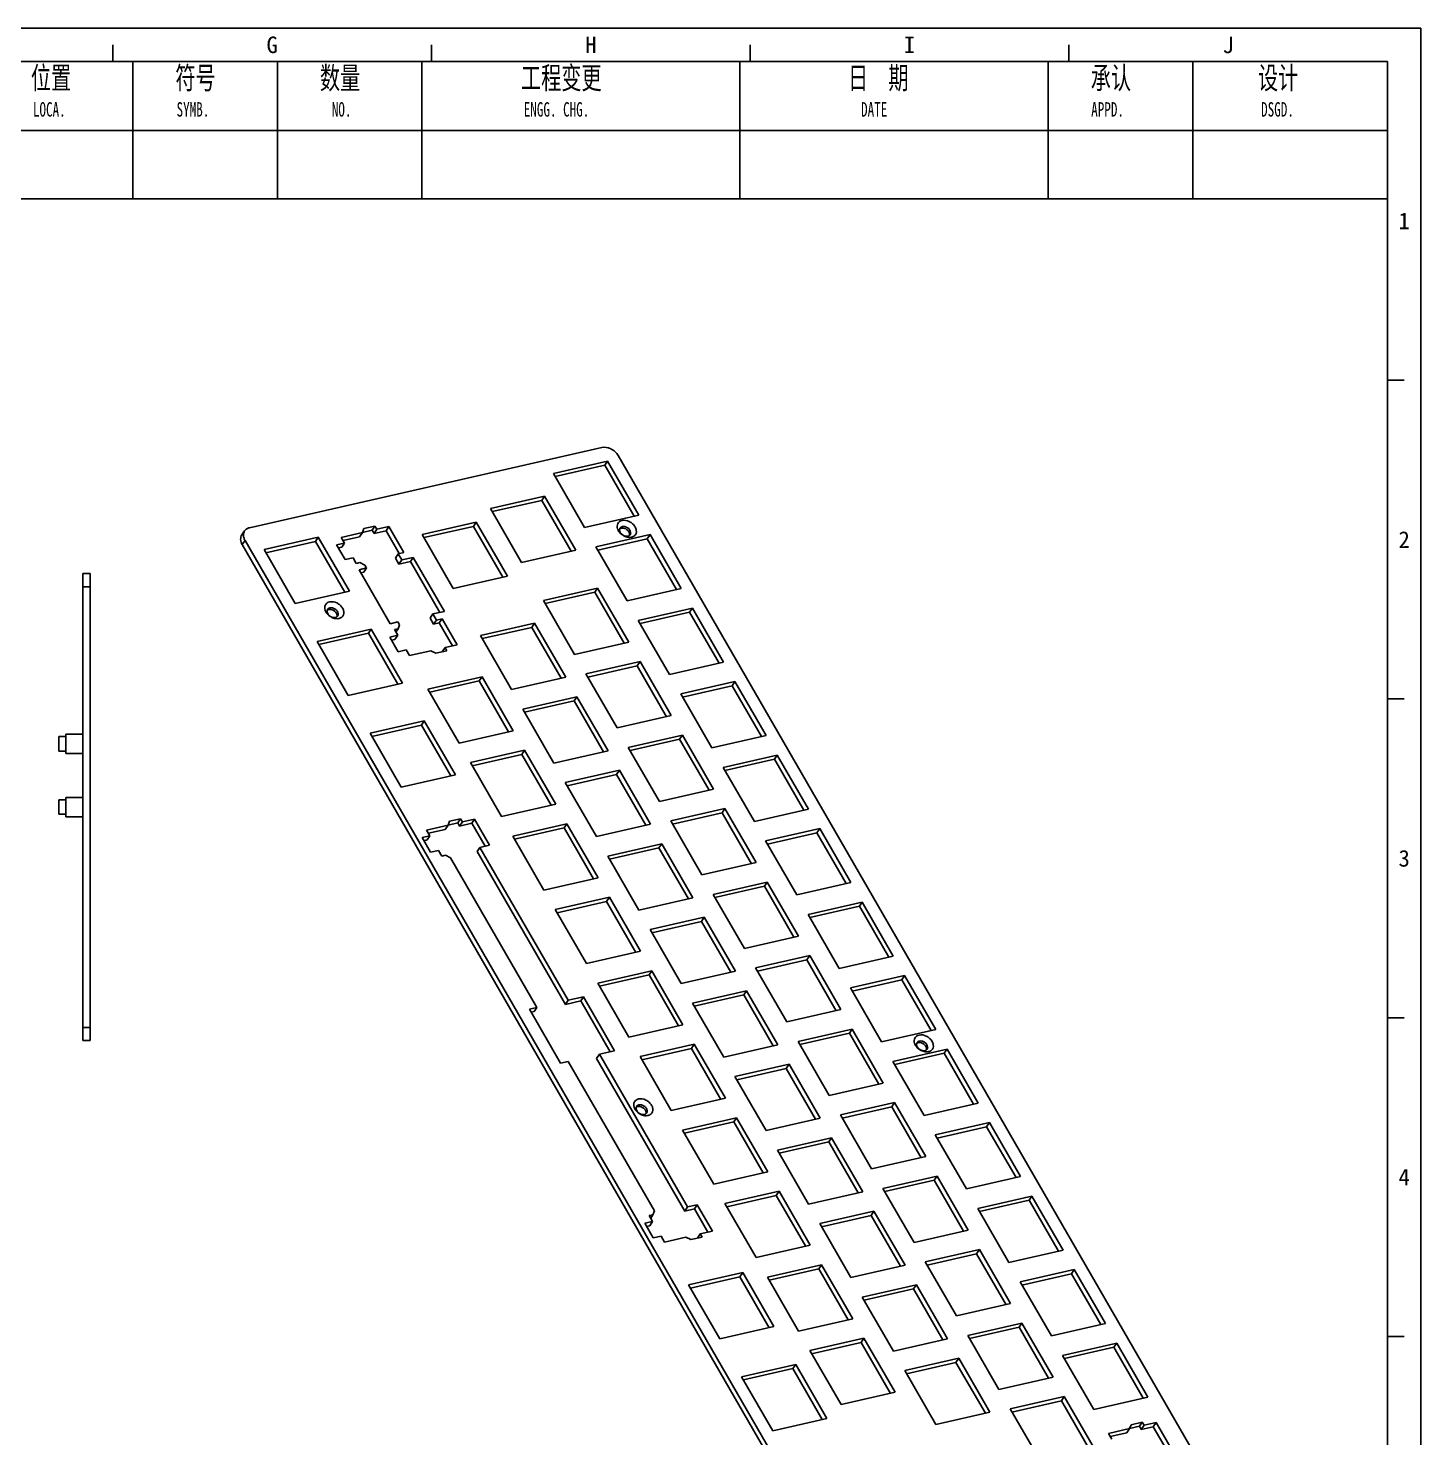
# Model space of a CAD drawing. Header units: millimetres. Extents: x 2161 to 4636, y 409 to 983.
# Drawn here: x 2546 to 2834, y 691.6 to 983 of the extents above; entities that cross this region are included whole.
import ezdxf
from ezdxf.enums import TextEntityAlignment as Align

# ---------------------------------------------------------------- set-up
doc = ezdxf.new("R2010")
doc.units = ezdxf.units.MM
doc.header["$LTSCALE"] = 30.734
doc.layers.get('0').update_dxf_attribs({"linetype": 'CONTINUOUS'})
doc.layers.add('BORDER', color=5, linetype='CONTINUOUS')
doc.styles.add('BORDER', font='')
doc.styles.get("Standard").update_dxf_attribs({"font": 'txt', "width": 0.667})
doc.styles.get('BORDER').set_extended_font_data('SimSun')

# ---------------------------------------------------------------- blocks, each defined once
blk = doc.blocks.new('IF2新图框')
at = {"color": 253}
for p, q in [((-266.3, 468.15), (-266.3, 439.73)), ((-236.42, 468.15), (-236.42, 439.73)), ((-206.54, 468.15), (-206.54, 439.73)), ((-140.79, 439.73), (-140.79, 468.15)), ((-77.04, 468.15), (-77.04, 439.73)), ((-47.16, 439.73), (-47.16, 468.15)), ((-325.64, 453.91), (-6.88, 453.91)), ((-325.64, 439.73), (-6.88, 439.73))]:
    blk.add_line(p, q, dxfattribs=at)
at = {"layer": 'BORDER', "color": 0, "linetype": 'Continuous'}
for p, q in [((-672.69, 475.03), (0, 475.03)), ((0, 0), (0, 475.03)), ((-270.45, 468.15), (-270.45, 471.59)), ((-204.56, 468.15), (-204.56, 471.59)), ((-138.67, 468.15), (-138.67, 471.59)), ((-72.77, 468.15), (-72.77, 471.59)), ((-665.81, 468.15), (-6.88, 468.15)), ((-6.88, 6.88), (-6.88, 468.15)), ((-3.44, 402.26), (-6.88, 402.26)), ((-3.44, 336.37), (-6.88, 336.37)), ((-3.44, 270.47), (-6.88, 270.47)), ((-3.44, 204.58), (-6.88, 204.58))]:
    blk.add_line(p, q, dxfattribs=at)
at = {"color": 141, "char_height": 4.5821, "width": 80.2112, "attachment_point": 1}
for s, insert in [('{\\fSimSun|b0|i0|c134|p54;位置}', (-287.4, 467.05)), ('{\\fSimSun|b0|i0|c134|p54;符号}', (-257.52, 467.05)), ('{\\fSimSun|b0|i0|c134|p54;数量}', (-227.63, 467.05)), ('{\\fSimSun|b0|i0|c134|p54;工程变更}', (-186.06, 467.05)), ('{\\fSimSun|b0|i0|c134|p54;日  期}', (-118.44, 467.05)), ('{\\fSimSun|b0|i0|c134|p54;承认}', (-68.25, 467.05)), ('{\\fSimSun|b0|i0|c134|p54;设计}', (-33.67, 467.05))]:
    blk.add_mtext(s, dxfattribs=dict(at, insert=insert))
at = {"color": 0, "linetype": 'Continuous', "char_height": 2.988, "width": 29.7891, "attachment_point": 1}
for s, insert in [('LOCA.', (-286.98, 459.74)), ('SYMB.', (-257.28, 459.74)), ('NO.', (-225.18, 459.74)), ('ENGG. CHG.', (-185.49, 459.74)), ('DATE', (-115.74, 459.74)), ('APPD.', (-68.16, 459.74)), ('DSGD.', (-33.02, 459.74))]:
    blk.add_mtext(s, dxfattribs=dict(at, insert=insert))
at = {"layer": 'BORDER', "color": 0, "style": 'BORDER'}
for s, p in [('G', (-237.51, 471.59)), ('H', (-171.61, 471.59)), ('I', (-105.72, 471.59)), ('J', (-39.83, 471.59)), ('1', (-3.44, 435.2)), ('2', (-3.44, 369.31)), ('3', (-3.44, 303.42)), ('4', (-3.44, 237.53))]:
    blk.add_text(s, height=3.44, dxfattribs=at).set_placement(p, align=Align.MIDDLE_CENTER)

msp = doc.modelspace()

# ---------------------------------------------------------------- linework, layer by layer
at = {"color": 7, "linetype": 'Continuous'}
for p, q in [((2664.633, 896.359), (2591.806, 879.776)), ((2797.95, 669.676), (2668.035, 894.697)), ((2654.658, 890.997), (2665.85, 893.545)), ((2655.031, 890.351), (2665.272, 892.683)), ((2665.85, 893.545), (2665.272, 892.683)), ((2665.272, 892.683), (2671.346, 882.161)), ((2665.85, 893.545), (2672.298, 882.378)), ((2661.106, 879.83), (2654.658, 890.997)), ((2641.617, 883.74), (2652.809, 886.289)), ((2652.809, 886.289), (2652.23, 885.426)), ((2652.809, 886.289), (2659.256, 875.121)), ((2648.065, 872.573), (2641.617, 883.74)), ((2641.99, 883.095), (2652.23, 885.426)), ((2652.23, 885.426), (2658.305, 874.905)), ((2615.439, 879.576), (2617.757, 880.104)), ((2617.757, 880.104), (2617.179, 879.241)), ((2617.757, 880.104), (2618.137, 879.445)), ((2627.489, 878.366), (2638.681, 880.915)), ((2638.681, 880.915), (2638.102, 880.052)), ((2638.681, 880.915), (2645.128, 869.747)), ((2672.298, 882.378), (2661.106, 879.83)), ((2590.229, 878.265), (2590.807, 879.127)), ((2594.825, 875.252), (2606.017, 877.8)), ((2606.017, 877.8), (2605.438, 876.938)), ((2606.017, 877.8), (2612.465, 866.633)), ((2610.783, 877.771), (2615.16, 878.767)), ((2611.462, 876.594), (2610.783, 877.771)), ((2611.156, 877.125), (2614.581, 877.905)), ((2615.16, 878.767), (2614.581, 877.905)), ((2615.157, 878.781), (2617.179, 879.241)), ((2615.16, 878.767), (2615.439, 879.576)), ((2617.179, 879.241), (2617.559, 878.583)), ((2618.137, 879.445), (2617.559, 878.583)), ((2617.559, 878.583), (2620.037, 879.147)), ((2618.137, 879.445), (2620.616, 880.01)), ((2620.616, 880.01), (2620.037, 879.147)), ((2620.037, 879.147), (2622.773, 874.409)), ((2620.616, 880.01), (2623.724, 874.626)), ((2633.936, 867.199), (2627.489, 878.366)), ((2627.862, 877.721), (2638.102, 880.052)), ((2638.102, 880.052), (2644.177, 869.531)), ((2663.432, 875.801), (2674.623, 878.35)), ((2663.804, 875.156), (2674.045, 877.487)), ((2674.623, 878.35), (2674.045, 877.487)), ((2674.045, 877.487), (2680.119, 866.966)), ((2674.623, 878.35), (2681.071, 867.183)), ((2590.891, 877.131), (2590.312, 876.269)), ((2590.312, 876.269), (2720.228, 651.248)), ((2590.891, 877.131), (2720.807, 652.111)), ((2601.273, 864.085), (2594.825, 875.252)), ((2595.198, 874.606), (2605.438, 876.938)), ((2605.438, 876.938), (2611.513, 866.416)), ((2609.823, 876.221), (2611.462, 876.594)), ((2611.573, 873.19), (2609.823, 876.221)), ((2610.196, 875.575), (2610.883, 875.732)), ((2611.462, 876.594), (2610.883, 875.732)), ((2622.565, 874.362), (2621.986, 873.499)), ((2623.724, 874.626), (2622.565, 874.362)), ((2622.565, 874.362), (2623.29, 873.105)), ((2659.256, 875.121), (2648.065, 872.573)), ((2669.879, 864.634), (2663.432, 875.801)), ((2613.212, 873.563), (2611.573, 873.19)), ((2613.891, 872.387), (2613.212, 873.563)), ((2614.631, 872.555), (2613.891, 872.387)), ((2614.457, 871.094), (2616.016, 871.449)), ((2615.67, 872.047), (2614.631, 872.555)), ((2616.016, 871.449), (2615.437, 870.586)), ((2616.016, 871.449), (2615.67, 872.047)), ((2621.986, 873.499), (2622.712, 872.243)), ((2623.29, 873.105), (2622.712, 872.243)), ((2622.712, 872.243), (2625.07, 872.78)), ((2623.29, 873.105), (2625.649, 873.642)), ((2625.649, 873.642), (2625.07, 872.78)), ((2625.07, 872.78), (2631.145, 862.258)), ((2625.649, 873.642), (2632.096, 862.475)), ((2557.353, 870.273), (2557.353, 773.773)), ((2558.853, 870.273), (2557.353, 870.273)), ((2558.853, 870.273), (2558.853, 773.773)), ((2620.904, 859.927), (2614.457, 871.094)), ((2614.83, 870.448), (2615.437, 870.586)), ((2645.128, 869.747), (2633.936, 867.199)), ((2558.853, 867.573), (2557.353, 867.573)), ((2612.465, 866.633), (2601.273, 864.085)), ((2652.592, 864.732), (2663.783, 867.28)), ((2652.964, 864.086), (2663.205, 866.418)), ((2663.783, 867.28), (2663.205, 866.418)), ((2663.205, 866.418), (2669.279, 855.897)), ((2663.783, 867.28), (2670.231, 856.113)), ((2681.071, 867.183), (2669.879, 864.634)), ((2659.039, 853.565), (2652.592, 864.732)), ((2672.205, 860.606), (2683.396, 863.154)), ((2683.396, 863.154), (2682.818, 862.292)), ((2683.396, 863.154), (2689.844, 851.987)), ((2622.463, 860.282), (2620.904, 859.927)), ((2622.809, 859.683), (2622.463, 860.282)), ((2622.529, 858.875), (2622.809, 859.683)), ((2629.738, 861.938), (2629.159, 861.076)), ((2629.159, 861.076), (2629.884, 859.819)), ((2632.096, 862.475), (2629.738, 861.938)), ((2629.738, 861.938), (2630.463, 860.682)), ((2630.463, 860.682), (2629.884, 859.819)), ((2629.884, 859.819), (2631.044, 860.083)), ((2630.463, 860.682), (2631.622, 860.946)), ((2631.622, 860.946), (2631.044, 860.083)), ((2631.044, 860.083), (2633.779, 855.345)), ((2631.622, 860.946), (2634.731, 855.561)), ((2639.55, 857.476), (2650.742, 860.024)), ((2650.742, 860.024), (2650.163, 859.161)), ((2650.742, 860.024), (2657.189, 848.857)), ((2678.652, 849.439), (2672.205, 860.606)), ((2672.578, 859.96), (2682.818, 862.292)), ((2682.818, 862.292), (2688.892, 851.77)), ((2605.786, 856.267), (2616.978, 858.816)), ((2606.159, 855.622), (2616.399, 857.953)), ((2616.978, 858.816), (2616.399, 857.953)), ((2616.399, 857.953), (2622.474, 847.432)), ((2616.978, 858.816), (2623.425, 847.649)), ((2620.83, 857.157), (2622.469, 857.53)), ((2622.58, 854.126), (2620.83, 857.157)), ((2621.789, 858.707), (2622.529, 858.875)), ((2622.469, 857.53), (2621.789, 858.707)), ((2622.469, 857.53), (2621.89, 856.668)), ((2622.529, 858.875), (2622.079, 858.205)), ((2645.998, 846.308), (2639.55, 857.476)), ((2639.923, 856.83), (2650.163, 859.161)), ((2650.163, 859.161), (2656.238, 848.64)), ((2612.233, 845.1), (2605.786, 856.267)), ((2621.203, 856.511), (2621.89, 856.668)), ((2624.219, 854.499), (2622.58, 854.126)), ((2624.898, 853.322), (2624.219, 854.499)), ((2629.275, 854.319), (2624.898, 853.322)), ((2630.314, 853.811), (2629.275, 854.319)), ((2632.633, 854.339), (2630.314, 853.811)), ((2632.253, 854.997), (2631.674, 854.135)), ((2634.731, 855.561), (2632.253, 854.997)), ((2632.253, 854.997), (2632.633, 854.339)), ((2670.231, 856.113), (2659.039, 853.565)), ((2661.365, 849.537), (2672.556, 852.085)), ((2661.738, 848.891), (2671.978, 851.223)), ((2672.556, 852.085), (2671.978, 851.223)), ((2671.978, 851.223), (2678.052, 840.701)), ((2672.556, 852.085), (2679.004, 840.918)), ((2689.844, 851.987), (2678.652, 849.439)), ((2628.71, 846.406), (2639.902, 848.955)), ((2629.083, 845.76), (2639.323, 848.092)), ((2639.902, 848.955), (2639.323, 848.092)), ((2639.323, 848.092), (2645.398, 837.571)), ((2639.902, 848.955), (2646.349, 837.787)), ((2657.189, 848.857), (2645.998, 846.308)), ((2667.812, 838.369), (2661.365, 849.537)), ((2623.425, 847.649), (2612.233, 845.1)), ((2635.158, 835.239), (2628.71, 846.406)), ((2680.978, 845.41), (2692.17, 847.959)), ((2687.425, 834.243), (2680.978, 845.41)), ((2681.351, 844.765), (2691.591, 847.096)), ((2692.17, 847.959), (2691.591, 847.096)), ((2691.591, 847.096), (2697.665, 836.575)), ((2692.17, 847.959), (2698.617, 836.792)), ((2648.323, 842.28), (2659.515, 844.828)), ((2654.771, 831.113), (2648.323, 842.28)), ((2648.696, 841.634), (2658.936, 843.966)), ((2659.515, 844.828), (2658.936, 843.966)), ((2658.936, 843.966), (2665.011, 833.445)), ((2659.515, 844.828), (2665.963, 833.661)), ((2616.747, 837.283), (2627.938, 839.832)), ((2627.938, 839.832), (2627.36, 838.969)), ((2627.938, 839.832), (2634.386, 828.664)), ((2679.004, 840.918), (2667.812, 838.369)), ((2552.353, 833.573), (2552.353, 836.573)), ((2553.853, 836.573), (2552.353, 836.573)), ((2553.853, 837.073), (2557.353, 837.073)), ((2553.853, 837.072), (2553.853, 833.074)), ((2623.194, 826.116), (2616.747, 837.283)), ((2617.119, 836.637), (2627.36, 838.969)), ((2627.36, 838.969), (2633.434, 828.448)), ((2646.349, 837.787), (2635.158, 835.239)), ((2670.138, 834.341), (2681.33, 836.89)), ((2681.33, 836.89), (2680.751, 836.027)), ((2681.33, 836.89), (2687.777, 825.722)), ((2698.617, 836.792), (2687.425, 834.243)), ((2553.853, 833.573), (2552.353, 833.573)), ((2637.483, 831.211), (2648.675, 833.759)), ((2648.675, 833.759), (2648.096, 832.897)), ((2648.675, 833.759), (2655.123, 822.592)), ((2665.963, 833.661), (2654.771, 831.113)), ((2676.585, 823.174), (2670.138, 834.341)), ((2670.511, 833.695), (2680.751, 836.027)), ((2680.751, 836.027), (2686.825, 825.506)), ((2553.853, 833.073), (2557.353, 833.073)), ((2643.931, 820.043), (2637.483, 831.211)), ((2637.856, 830.565), (2648.096, 832.897)), ((2648.096, 832.897), (2654.171, 822.375)), ((2689.751, 830.215), (2700.943, 832.763)), ((2690.124, 829.569), (2700.364, 831.901)), ((2700.943, 832.763), (2700.364, 831.901)), ((2700.364, 831.901), (2706.439, 821.379)), ((2700.943, 832.763), (2707.39, 821.596)), ((2634.386, 828.664), (2623.194, 826.116)), ((2657.096, 827.085), (2668.288, 829.633)), ((2657.469, 826.439), (2667.71, 828.771)), ((2668.288, 829.633), (2667.71, 828.771)), ((2667.71, 828.771), (2673.784, 818.249)), ((2668.288, 829.633), (2674.736, 818.466)), ((2696.198, 819.048), (2689.751, 830.215)), ((2663.544, 815.917), (2657.096, 827.085)), ((2687.777, 825.722), (2676.585, 823.174)), ((2552.353, 820.523), (2552.353, 823.523)), ((2553.853, 823.523), (2552.353, 823.523)), ((2553.853, 824.023), (2557.353, 824.023)), ((2553.853, 824.022), (2553.853, 820.024)), ((2655.123, 822.592), (2643.931, 820.043)), ((2553.853, 820.523), (2552.353, 820.523)), ((2553.853, 820.023), (2557.353, 820.023)), ((2632.859, 818.267), (2633.138, 819.075)), ((2633.138, 819.075), (2635.457, 819.603)), ((2635.457, 819.603), (2634.878, 818.741)), ((2635.837, 818.945), (2635.258, 818.082)), ((2635.457, 819.603), (2635.837, 818.945)), ((2635.837, 818.945), (2638.355, 819.518)), ((2638.355, 819.518), (2637.776, 818.656)), ((2638.355, 819.518), (2641.463, 814.134)), ((2678.911, 819.146), (2690.103, 821.694)), ((2685.358, 807.978), (2678.911, 819.146)), ((2679.284, 818.5), (2689.524, 820.832)), ((2690.103, 821.694), (2689.524, 820.832)), ((2689.524, 820.832), (2695.599, 810.31)), ((2690.103, 821.694), (2696.55, 810.527)), ((2707.39, 821.596), (2696.198, 819.048)), ((2627.482, 815.711), (2629.121, 816.085)), ((2628.442, 817.261), (2632.859, 818.267)), ((2629.121, 816.085), (2628.442, 817.261)), ((2629.121, 816.085), (2628.542, 815.222)), ((2628.815, 816.615), (2632.28, 817.404)), ((2632.859, 818.267), (2632.28, 817.404)), ((2632.856, 818.28), (2634.878, 818.741)), ((2634.878, 818.741), (2635.258, 818.082)), ((2635.258, 818.082), (2637.776, 818.656)), ((2637.776, 818.656), (2640.512, 813.917)), ((2646.256, 816.015), (2657.448, 818.564)), ((2652.704, 804.848), (2646.256, 816.015)), ((2646.629, 815.369), (2656.87, 817.701)), ((2657.448, 818.564), (2656.87, 817.701)), ((2656.87, 817.701), (2662.944, 807.18)), ((2657.448, 818.564), (2663.896, 807.396)), ((2674.736, 818.466), (2663.544, 815.917)), ((2698.524, 815.02), (2709.716, 817.568)), ((2698.897, 814.374), (2709.137, 816.705)), ((2709.716, 817.568), (2709.137, 816.705)), ((2709.137, 816.705), (2715.212, 806.184)), ((2709.716, 817.568), (2716.163, 806.401)), ((2629.232, 812.68), (2627.482, 815.711)), ((2627.855, 815.066), (2628.542, 815.222)), ((2630.871, 813.054), (2629.232, 812.68)), ((2631.551, 811.877), (2630.871, 813.054)), ((2639.465, 813.679), (2638.886, 812.817)), ((2641.463, 814.134), (2639.465, 813.679)), ((2639.465, 813.679), (2657.709, 782.08)), ((2665.87, 811.889), (2677.061, 814.438)), ((2666.242, 811.243), (2676.483, 813.575)), ((2677.061, 814.438), (2676.483, 813.575)), ((2676.483, 813.575), (2682.557, 803.054)), ((2677.061, 814.438), (2683.509, 803.27)), ((2704.971, 803.852), (2698.524, 815.02)), ((2632.33, 812.054), (2631.551, 811.877)), ((2633.369, 811.547), (2632.33, 812.054)), ((2651.233, 780.605), (2633.369, 811.547)), ((2638.886, 812.817), (2657.13, 781.217)), ((2672.317, 800.722), (2665.87, 811.889)), ((2696.55, 810.527), (2685.358, 807.978)), ((2663.896, 807.396), (2652.704, 804.848)), ((2687.684, 803.95), (2698.876, 806.499)), ((2688.057, 803.304), (2698.297, 805.636)), ((2698.876, 806.499), (2698.297, 805.636)), ((2698.297, 805.636), (2704.372, 795.115)), ((2698.876, 806.499), (2705.323, 795.331)), ((2716.163, 806.401), (2704.971, 803.852)), ((2655.03, 800.82), (2666.221, 803.368)), ((2655.402, 800.174), (2665.643, 802.506)), ((2666.221, 803.368), (2665.643, 802.506)), ((2665.643, 802.506), (2671.717, 791.984)), ((2666.221, 803.368), (2672.669, 792.201)), ((2683.509, 803.27), (2672.317, 800.722)), ((2694.131, 792.783), (2687.684, 803.95)), ((2707.297, 799.824), (2718.489, 802.372)), ((2707.67, 799.178), (2717.91, 801.51)), ((2718.489, 802.372), (2717.91, 801.51)), ((2717.91, 801.51), (2723.985, 790.989)), ((2718.489, 802.372), (2724.936, 791.205)), ((2661.477, 789.653), (2655.03, 800.82)), ((2674.643, 796.694), (2685.834, 799.242)), ((2685.834, 799.242), (2685.256, 798.38)), ((2685.834, 799.242), (2692.282, 788.075)), ((2713.745, 788.657), (2707.297, 799.824)), ((2681.09, 785.526), (2674.643, 796.694)), ((2675.016, 796.048), (2685.256, 798.38)), ((2685.256, 798.38), (2691.33, 787.858)), ((2705.323, 795.331), (2694.131, 792.783)), ((2672.669, 792.201), (2661.477, 789.653)), ((2696.457, 788.755), (2707.649, 791.303)), ((2696.83, 788.109), (2707.07, 790.441)), ((2707.649, 791.303), (2707.07, 790.441)), ((2707.07, 790.441), (2713.145, 779.919)), ((2707.649, 791.303), (2714.096, 780.136)), ((2724.936, 791.205), (2713.745, 788.657)), ((2663.803, 785.624), (2674.994, 788.173)), ((2664.176, 784.979), (2674.416, 787.31)), ((2674.994, 788.173), (2674.416, 787.31)), ((2674.416, 787.31), (2680.49, 776.789)), ((2674.994, 788.173), (2681.442, 777.005)), ((2692.282, 788.075), (2681.09, 785.526)), ((2702.905, 777.587), (2696.457, 788.755)), ((2716.07, 784.629), (2727.262, 787.177)), ((2727.262, 787.177), (2726.683, 786.315)), ((2727.262, 787.177), (2733.709, 776.01)), ((2670.25, 774.457), (2663.803, 785.624)), ((2683.416, 781.498), (2694.608, 784.047)), ((2694.608, 784.047), (2694.029, 783.184)), ((2694.608, 784.047), (2701.055, 772.879)), ((2722.518, 773.461), (2716.07, 784.629)), ((2716.443, 783.983), (2726.683, 786.315)), ((2726.683, 786.315), (2732.758, 775.793)), ((2657.709, 782.08), (2657.13, 781.217)), ((2657.13, 781.217), (2660.288, 781.936)), ((2657.709, 782.08), (2660.866, 782.799)), ((2660.866, 782.799), (2660.288, 781.936)), ((2660.288, 781.936), (2666.362, 771.415)), ((2660.866, 782.799), (2667.314, 771.631)), ((2689.863, 770.331), (2683.416, 781.498)), ((2683.789, 780.852), (2694.029, 783.184)), ((2694.029, 783.184), (2700.103, 772.663)), ((2649.675, 780.25), (2651.233, 780.605)), ((2656.122, 769.083), (2649.675, 780.25)), ((2650.047, 779.604), (2650.655, 779.743)), ((2651.233, 780.605), (2650.655, 779.743)), ((2714.096, 780.136), (2702.905, 777.587)), ((2558.853, 776.473), (2557.353, 776.473)), ((2681.442, 777.005), (2670.25, 774.457)), ((2705.23, 773.559), (2716.422, 776.108)), ((2705.603, 772.913), (2715.843, 775.245)), ((2716.422, 776.108), (2715.843, 775.245)), ((2715.843, 775.245), (2721.918, 764.724)), ((2716.422, 776.108), (2722.869, 764.94)), ((2733.709, 776.01), (2722.518, 773.461)), ((2558.853, 773.773), (2557.353, 773.773)), ((2672.576, 770.429), (2683.768, 772.977)), ((2683.768, 772.977), (2683.189, 772.115)), ((2683.768, 772.977), (2690.215, 761.81)), ((2701.055, 772.879), (2689.863, 770.331)), ((2711.678, 762.392), (2705.23, 773.559)), ((2657.681, 769.438), (2656.122, 769.083)), ((2675.522, 738.537), (2657.681, 769.438)), ((2664.156, 770.912), (2663.577, 770.05)), ((2663.577, 770.05), (2681.798, 738.49)), ((2667.314, 771.631), (2664.156, 770.912)), ((2664.156, 770.912), (2682.377, 739.353)), ((2679.023, 759.262), (2672.576, 770.429)), ((2672.949, 769.783), (2683.189, 772.115)), ((2683.189, 772.115), (2689.263, 761.593)), ((2724.843, 769.433), (2736.035, 771.982)), ((2731.291, 758.266), (2724.843, 769.433)), ((2725.216, 768.787), (2735.456, 771.119)), ((2736.035, 771.982), (2735.456, 771.119)), ((2735.456, 771.119), (2741.531, 760.598)), ((2736.035, 771.982), (2742.483, 760.814)), ((2692.189, 766.303), (2703.381, 768.851)), ((2692.562, 765.657), (2702.802, 767.989)), ((2703.381, 768.851), (2702.802, 767.989)), ((2702.802, 767.989), (2708.877, 757.467)), ((2703.381, 768.851), (2709.828, 757.684)), ((2698.636, 755.135), (2692.189, 766.303)), ((2722.869, 764.94), (2711.678, 762.392)), ((2690.215, 761.81), (2679.023, 759.262)), ((2714.003, 758.364), (2725.195, 760.912)), ((2725.195, 760.912), (2724.616, 760.05)), ((2725.195, 760.912), (2731.643, 749.745)), ((2742.483, 760.814), (2731.291, 758.266)), ((2681.349, 755.233), (2692.541, 757.782)), ((2692.541, 757.782), (2691.962, 756.919)), ((2692.541, 757.782), (2698.988, 746.615)), ((2709.828, 757.684), (2698.636, 755.135)), ((2720.451, 747.197), (2714.003, 758.364)), ((2714.376, 757.718), (2724.616, 760.05)), ((2724.616, 760.05), (2730.691, 749.528)), ((2687.796, 744.066), (2681.349, 755.233)), ((2681.722, 754.588), (2691.962, 756.919)), ((2691.962, 756.919), (2698.037, 746.398)), ((2733.616, 754.238), (2744.808, 756.786)), ((2733.989, 753.592), (2744.229, 755.924)), ((2744.808, 756.786), (2744.229, 755.924)), ((2744.229, 755.924), (2750.304, 745.402)), ((2744.808, 756.786), (2751.256, 745.619)), ((2700.962, 751.107), (2712.154, 753.656)), ((2701.335, 750.461), (2711.575, 752.793)), ((2712.154, 753.656), (2711.575, 752.793)), ((2711.575, 752.793), (2717.65, 742.272)), ((2712.154, 753.656), (2718.601, 742.488)), ((2740.064, 743.07), (2733.616, 754.238)), ((2707.409, 739.94), (2700.962, 751.107)), ((2731.643, 749.745), (2720.451, 747.197)), ((2698.988, 746.615), (2687.796, 744.066)), ((2722.776, 743.168), (2733.968, 745.717)), ((2729.224, 732.001), (2722.776, 743.168)), ((2723.149, 742.523), (2733.389, 744.854)), ((2733.968, 745.717), (2733.389, 744.854)), ((2733.389, 744.854), (2739.464, 734.333)), ((2733.968, 745.717), (2740.416, 734.549)), ((2751.256, 745.619), (2740.064, 743.07)), ((2690.122, 740.038), (2701.314, 742.586)), ((2690.495, 739.392), (2700.735, 741.724)), ((2701.314, 742.586), (2700.735, 741.724)), ((2700.735, 741.724), (2706.81, 731.202)), ((2701.314, 742.586), (2707.761, 731.419)), ((2718.601, 742.488), (2707.409, 739.94)), ((2742.39, 739.042), (2753.581, 741.591)), ((2742.762, 738.396), (2753.003, 740.728)), ((2753.581, 741.591), (2753.003, 740.728)), ((2753.003, 740.728), (2759.077, 730.207)), ((2753.581, 741.591), (2760.029, 730.423)), ((2674.463, 737.551), (2675.242, 737.728)), ((2675.165, 736.334), (2674.463, 737.551)), ((2675.242, 737.728), (2674.768, 737.022)), ((2675.242, 737.728), (2675.522, 738.537)), ((2682.377, 739.353), (2681.798, 738.49)), ((2681.798, 738.49), (2683.797, 738.945)), ((2682.377, 739.353), (2684.375, 739.808)), ((2684.375, 739.808), (2683.797, 738.945)), ((2683.797, 738.945), (2686.579, 734.127)), ((2684.375, 739.808), (2687.53, 734.344)), ((2696.569, 728.871), (2690.122, 740.038)), ((2709.735, 735.912), (2720.927, 738.46)), ((2710.108, 735.266), (2720.348, 737.598)), ((2720.927, 738.46), (2720.348, 737.598)), ((2720.348, 737.598), (2726.423, 727.076)), ((2720.927, 738.46), (2727.374, 727.293)), ((2748.837, 727.875), (2742.39, 739.042)), ((2673.526, 735.961), (2675.165, 736.334)), ((2675.276, 732.93), (2673.526, 735.961)), ((2673.899, 735.315), (2674.586, 735.472)), ((2675.165, 736.334), (2674.586, 735.472)), ((2716.183, 724.745), (2709.735, 735.912)), ((2740.416, 734.549), (2729.224, 732.001)), ((2676.915, 733.303), (2675.276, 732.93)), ((2677.617, 732.087), (2676.915, 733.303)), ((2682.034, 733.093), (2677.617, 732.087)), ((2683.074, 732.585), (2682.034, 733.093)), ((2685.392, 733.113), (2683.074, 732.585)), ((2685.012, 733.771), (2684.433, 732.908)), ((2687.53, 734.344), (2685.012, 733.771)), ((2685.012, 733.771), (2685.392, 733.113)), ((2707.761, 731.419), (2696.569, 728.871)), ((2731.55, 727.973), (2742.741, 730.521)), ((2731.922, 727.327), (2742.163, 729.659)), ((2742.741, 730.521), (2742.163, 729.659)), ((2742.163, 729.659), (2748.237, 719.137)), ((2742.741, 730.521), (2749.189, 719.354)), ((2760.029, 730.423), (2748.837, 727.875)), ((2682.602, 723.217), (2693.794, 725.766)), ((2693.794, 725.766), (2693.216, 724.903)), ((2693.794, 725.766), (2700.242, 714.599)), ((2698.895, 724.842), (2710.087, 727.391)), ((2699.268, 724.197), (2709.508, 726.528)), ((2710.087, 727.391), (2709.508, 726.528)), ((2709.508, 726.528), (2715.583, 716.007)), ((2710.087, 727.391), (2716.534, 716.224)), ((2727.374, 727.293), (2716.183, 724.745)), ((2737.997, 716.806), (2731.55, 727.973)), ((2751.163, 723.847), (2762.354, 726.395)), ((2762.354, 726.395), (2761.776, 725.533)), ((2762.354, 726.395), (2768.802, 715.228)), ((2689.05, 712.05), (2682.602, 723.217)), ((2682.975, 722.572), (2693.216, 724.903)), ((2693.216, 724.903), (2699.29, 714.382)), ((2705.343, 713.675), (2698.895, 724.842)), ((2718.508, 720.716), (2729.7, 723.265)), ((2729.7, 723.265), (2729.121, 722.402)), ((2729.7, 723.265), (2736.147, 712.097)), ((2757.61, 712.68), (2751.163, 723.847)), ((2751.535, 723.201), (2761.776, 725.533)), ((2761.776, 725.533), (2767.85, 715.011)), ((2724.956, 709.549), (2718.508, 720.716)), ((2718.881, 720.071), (2729.121, 722.402)), ((2729.121, 722.402), (2735.196, 711.881)), ((2749.189, 719.354), (2737.997, 716.806)), ((2700.242, 714.599), (2689.05, 712.05)), ((2716.534, 716.224), (2705.343, 713.675)), ((2740.323, 712.777), (2751.514, 715.326)), ((2740.695, 712.132), (2750.936, 714.463)), ((2751.514, 715.326), (2750.936, 714.463)), ((2750.936, 714.463), (2757.01, 703.942)), ((2751.514, 715.326), (2757.962, 704.159)), ((2768.802, 715.228), (2757.61, 712.68)), ((2707.668, 709.647), (2718.86, 712.195)), ((2708.041, 709.001), (2718.281, 711.333)), ((2718.86, 712.195), (2718.281, 711.333)), ((2718.281, 711.333), (2724.356, 700.811)), ((2718.86, 712.195), (2725.307, 701.028)), ((2736.147, 712.097), (2724.956, 709.549)), ((2746.77, 701.61), (2740.323, 712.777)), ((2759.936, 708.651), (2771.128, 711.2)), ((2771.128, 711.2), (2770.549, 710.337)), ((2771.128, 711.2), (2777.575, 700.032)), ((2714.116, 698.48), (2707.668, 709.647)), ((2766.383, 697.484), (2759.936, 708.651)), ((2760.309, 708.006), (2770.549, 710.337)), ((2770.549, 710.337), (2776.623, 699.816)), ((2693.563, 704.233), (2704.755, 706.781)), ((2693.936, 703.587), (2704.176, 705.919)), ((2704.755, 706.781), (2704.176, 705.919)), ((2704.176, 705.919), (2710.251, 695.398)), ((2704.755, 706.781), (2711.202, 695.614)), ((2727.281, 705.521), (2738.473, 708.069)), ((2733.729, 694.354), (2727.281, 705.521)), ((2727.654, 704.875), (2737.894, 707.207)), ((2738.473, 708.069), (2737.894, 707.207)), ((2737.894, 707.207), (2743.969, 696.685)), ((2738.473, 708.069), (2744.921, 696.902)), ((2700.01, 693.066), (2693.563, 704.233)), ((2757.962, 704.159), (2746.77, 701.61)), ((2725.307, 701.028), (2714.116, 698.48)), ((2749.096, 697.582), (2760.288, 700.13)), ((2760.288, 700.13), (2759.709, 699.268)), ((2760.288, 700.13), (2766.735, 688.963)), ((2777.575, 700.032), (2766.383, 697.484)), ((2744.921, 696.902), (2733.729, 694.354)), ((2755.543, 686.415), (2749.096, 697.582)), ((2749.469, 696.936), (2759.709, 699.268)), ((2759.709, 699.268), (2765.783, 688.746)), ((2711.202, 695.614), (2700.01, 693.066)), ((2773.797, 693.541), (2775.82, 694.001)), ((2773.8, 693.528), (2774.08, 694.336)), ((2774.08, 694.336), (2776.398, 694.864)), ((2776.398, 694.864), (2775.82, 694.001)), ((2775.82, 694.001), (2776.2, 693.343)), ((2776.778, 694.206), (2776.2, 693.343)), ((2776.2, 693.343), (2778.678, 693.908)), ((2776.398, 694.864), (2776.778, 694.206)), ((2776.778, 694.206), (2779.256, 694.77)), ((2779.256, 694.77), (2778.678, 693.908)), ((2778.678, 693.908), (2781.413, 689.169)), ((2779.256, 694.77), (2782.365, 689.386)), ((2769.424, 692.531), (2773.8, 693.528)), ((2770.103, 691.355), (2769.424, 692.531)), ((2769.796, 691.885), (2773.222, 692.665)), ((2773.8, 693.528), (2773.222, 692.665))]:
    msp.add_line(p, q, dxfattribs=at)
for centre, radius, start, end in [((2669.774, 880.148), 1.945, 198.57613, 201.07062), ((2669.01, 879.339), 0.685, 160.95436, 164.22744), ((2668.989, 879.346), 0.663, 146.21537, 160.95642), ((2670.426, 880.113), 2.337, 259.60877, 263.61168), ((2609.294, 863.33), 1.945, 198.57613, 201.07062), ((2608.53, 862.521), 0.685, 160.95436, 164.22744), ((2608.509, 862.529), 0.663, 146.21537, 160.95642), ((2609.946, 863.295), 2.337, 259.60877, 263.61168), ((2731.186, 773.779), 1.945, 198.57613, 201.07062), ((2730.422, 772.97), 0.685, 160.95436, 164.22744), ((2730.401, 772.978), 0.663, 146.21537, 160.95642), ((2731.838, 773.745), 2.337, 259.60877, 263.61168), ((2673.188, 760.573), 1.945, 198.57613, 201.07062), ((2672.424, 759.764), 0.685, 160.95436, 164.22744), ((2672.403, 759.772), 0.663, 146.21537, 160.95642), ((2673.84, 760.539), 2.337, 259.60877, 263.61168)]:
    msp.add_arc(centre, radius, start, end, dxfattribs=at)
for points, knots in [([(2668.035, 894.697), (2667.865, 894.99), (2667.414, 895.53), (2666.318, 896.28), (2665.254, 896.501), (2664.633, 896.359)], [0, 0, 0, 0, 0.2548923, 0.5196304, 1, 1, 1, 1]), ([(2667.93, 879.528), (2667.867, 879.714), (2667.801, 880.093), (2667.935, 880.646), (2668.306, 881.066), (2668.651, 881.209), (2668.833, 881.251)], [0, 0, 0, 0, 0.2669543, 0.5092561, 0.7460578, 1, 1, 1, 1]), ([(2668.833, 881.251), (2669.328, 881.363), (2670.174, 881.188), (2670.94, 880.664), (2671.321, 880.264), (2671.615, 879.842), (2671.834, 879.28), (2671.799, 878.594), (2671.423, 878.046), (2671.023, 877.869), (2670.813, 877.821)], [0, 0, 0, 0, 0.2626405, 0.4073914, 0.4785518, 0.5471619, 0.673045, 0.7840424, 0.8884659, 1, 1, 1, 1]), ([(2590.229, 878.265), (2590.14, 878.133), (2590.005, 877.829), (2589.957, 877.319), (2590.06, 876.781), (2590.215, 876.437), (2590.312, 876.269)], [0, 0, 0, 0, 0.2267487, 0.464918, 0.7224087, 1, 1, 1, 1]), ([(2590.807, 879.127), (2590.702, 878.97), (2590.55, 878.595), (2590.55, 878.193), (2590.58, 877.993)], [0, 0, 0, 0, 0.4832093, 1, 1, 1, 1]), ([(2590.58, 877.993), (2590.59, 877.92), (2590.652, 877.62), (2590.775, 877.333), (2590.891, 877.131)], [0, 0, 0, 0, 0.2394293, 1, 1, 1, 1]), ([(2591.806, 879.776), (2591.602, 879.73), (2591.217, 879.579), (2590.916, 879.289), (2590.807, 879.127)], [0, 0, 0, 0, 0.5169844, 1, 1, 1, 1]), ([(2668.302, 878.853), (2668.266, 878.899), (2668.13, 879.085), (2668.02, 879.289), (2667.959, 879.448)], [0, 0, 0, 0, 0.2586129, 1, 1, 1, 1]), ([(2669.477, 877.97), (2669.362, 878.017), (2668.92, 878.234), (2668.53, 878.563), (2668.302, 878.853)], [0, 0, 0, 0, 0.2514742, 1, 1, 1, 1]), ([(2668.477, 878.791), (2668.41, 878.907), (2668.313, 879.147), (2668.318, 879.41), (2668.351, 879.525)], [0, 0, 0, 0, 0.5299548, 1, 1, 1, 1]), ([(2668.669, 879.67), (2668.639, 879.664), (2668.528, 879.632), (2668.422, 879.579), (2668.354, 879.526)], [0, 0, 0, 0, 0.2600032, 1, 1, 1, 1]), ([(2669.626, 878.01), (2669.51, 878.027), (2669.054, 878.155), (2668.654, 878.484), (2668.477, 878.791)], [0, 0, 0, 0, 0.2483023, 1, 1, 1, 1]), ([(2668.574, 879.863), (2668.597, 879.881), (2668.696, 879.95), (2668.811, 879.995), (2668.9, 880.015)], [0, 0, 0, 0, 0.2417138, 1, 1, 1, 1]), ([(2668.903, 879.696), (2668.883, 879.696), (2668.804, 879.694), (2668.726, 879.683), (2668.669, 879.67)], [0, 0, 0, 0, 0.2576386, 1, 1, 1, 1]), ([(2668.9, 880.015), (2669.076, 880.055), (2669.47, 880.036), (2670.005, 879.789), (2670.431, 879.383), (2670.593, 879.024), (2670.619, 878.847)], [0, 0, 0, 0, 0.2372148, 0.5008326, 0.7640029, 1, 1, 1, 1]), ([(2670.244, 878.901), (2670.185, 879.002), (2669.899, 879.378), (2669.446, 879.629), (2669.095, 879.681)], [0, 0, 0, 0, 0.2474303, 1, 1, 1, 1]), ([(2670.004, 877.814), (2669.96, 877.822), (2669.78, 877.86), (2669.605, 877.918), (2669.477, 877.97)], [0, 0, 0, 0, 0.245319, 1, 1, 1, 1]), ([(2670.052, 878.021), (2670.019, 878.014), (2669.878, 877.99), (2669.733, 877.994), (2669.626, 878.01)], [0, 0, 0, 0, 0.2380776, 1, 1, 1, 1]), ([(2670.813, 877.821), (2670.763, 877.809), (2670.549, 877.771), (2670.33, 877.772), (2670.166, 877.79)], [0, 0, 0, 0, 0.2393204, 1, 1, 1, 1]), ([(2670.388, 878.502), (2670.383, 878.535), (2670.355, 878.675), (2670.298, 878.807), (2670.244, 878.901)], [0, 0, 0, 0, 0.2388888, 1, 1, 1, 1]), ([(2670.37, 878.166), (2670.377, 878.193), (2670.401, 878.303), (2670.4, 878.418), (2670.388, 878.502)], [0, 0, 0, 0, 0.2416829, 1, 1, 1, 1]), ([(2670.619, 878.847), (2670.633, 878.754), (2670.633, 878.568), (2670.563, 878.395), (2670.514, 878.322)], [0, 0, 0, 0, 0.5166915, 1, 1, 1, 1]), ([(2607.45, 862.71), (2607.387, 862.897), (2607.32, 863.276), (2607.455, 863.828), (2607.825, 864.249), (2608.17, 864.392), (2608.353, 864.433)], [0, 0, 0, 0, 0.2669543, 0.5092561, 0.7460578, 1, 1, 1, 1]), ([(2607.822, 862.035), (2607.785, 862.082), (2607.65, 862.267), (2607.54, 862.472), (2607.478, 862.631)], [0, 0, 0, 0, 0.2586129, 1, 1, 1, 1]), ([(2607.996, 861.973), (2607.929, 862.089), (2607.833, 862.33), (2607.838, 862.593), (2607.87, 862.707)], [0, 0, 0, 0, 0.5299548, 1, 1, 1, 1]), ([(2608.189, 862.853), (2608.159, 862.846), (2608.047, 862.815), (2607.942, 862.761), (2607.873, 862.709)], [0, 0, 0, 0, 0.2600032, 1, 1, 1, 1]), ([(2608.094, 863.045), (2608.117, 863.064), (2608.216, 863.133), (2608.331, 863.178), (2608.42, 863.198)], [0, 0, 0, 0, 0.2417138, 1, 1, 1, 1]), ([(2608.422, 862.878), (2608.402, 862.878), (2608.324, 862.876), (2608.245, 862.866), (2608.189, 862.853)], [0, 0, 0, 0, 0.2576386, 1, 1, 1, 1]), ([(2608.353, 864.433), (2608.847, 864.546), (2609.694, 864.371), (2610.459, 863.847), (2610.841, 863.447), (2611.134, 863.025), (2611.354, 862.462), (2611.319, 861.776), (2610.943, 861.229), (2610.543, 861.051), (2610.333, 861.003)], [0, 0, 0, 0, 0.2626405, 0.4073914, 0.4785518, 0.5471619, 0.673045, 0.7840424, 0.8884659, 1, 1, 1, 1]), ([(2608.42, 863.198), (2608.595, 863.238), (2608.99, 863.218), (2609.525, 862.972), (2609.951, 862.565), (2610.113, 862.206), (2610.139, 862.03)], [0, 0, 0, 0, 0.2372148, 0.5008326, 0.7640029, 1, 1, 1, 1]), ([(2609.763, 862.083), (2609.705, 862.184), (2609.419, 862.561), (2608.966, 862.812), (2608.615, 862.864)], [0, 0, 0, 0, 0.2474303, 1, 1, 1, 1]), ([(2608.997, 861.153), (2608.882, 861.2), (2608.439, 861.417), (2608.05, 861.745), (2607.822, 862.035)], [0, 0, 0, 0, 0.2514742, 1, 1, 1, 1]), ([(2609.145, 861.192), (2609.03, 861.21), (2608.574, 861.338), (2608.174, 861.666), (2607.996, 861.973)], [0, 0, 0, 0, 0.2483023, 1, 1, 1, 1]), ([(2609.524, 860.997), (2609.48, 861.005), (2609.3, 861.043), (2609.125, 861.1), (2608.997, 861.153)], [0, 0, 0, 0, 0.245319, 1, 1, 1, 1]), ([(2609.571, 861.204), (2609.538, 861.196), (2609.398, 861.172), (2609.253, 861.176), (2609.145, 861.192)], [0, 0, 0, 0, 0.2380776, 1, 1, 1, 1]), ([(2610.333, 861.003), (2610.283, 860.992), (2610.069, 860.954), (2609.849, 860.955), (2609.686, 860.973)], [0, 0, 0, 0, 0.2393204, 1, 1, 1, 1]), ([(2609.908, 861.684), (2609.903, 861.718), (2609.874, 861.857), (2609.817, 861.99), (2609.763, 862.083)], [0, 0, 0, 0, 0.2388888, 1, 1, 1, 1]), ([(2609.89, 861.349), (2609.897, 861.375), (2609.921, 861.485), (2609.92, 861.6), (2609.908, 861.684)], [0, 0, 0, 0, 0.2416829, 1, 1, 1, 1]), ([(2610.139, 862.03), (2610.153, 861.937), (2610.153, 861.751), (2610.083, 861.577), (2610.034, 861.504)], [0, 0, 0, 0, 0.5166915, 1, 1, 1, 1]), ([(2729.342, 773.16), (2729.279, 773.346), (2729.212, 773.725), (2729.347, 774.278), (2729.717, 774.698), (2730.062, 774.841), (2730.245, 774.882)], [0, 0, 0, 0, 0.2669543, 0.5092561, 0.7460578, 1, 1, 1, 1]), ([(2729.714, 772.484), (2729.677, 772.531), (2729.542, 772.716), (2729.432, 772.921), (2729.37, 773.08)], [0, 0, 0, 0, 0.2586129, 1, 1, 1, 1]), ([(2730.889, 771.602), (2730.774, 771.649), (2730.331, 771.866), (2729.942, 772.194), (2729.714, 772.484)], [0, 0, 0, 0, 0.2514742, 1, 1, 1, 1]), ([(2729.888, 772.422), (2729.821, 772.539), (2729.725, 772.779), (2729.73, 773.042), (2729.762, 773.157)], [0, 0, 0, 0, 0.5299548, 1, 1, 1, 1]), ([(2730.081, 773.302), (2730.051, 773.295), (2729.939, 773.264), (2729.834, 773.21), (2729.765, 773.158)], [0, 0, 0, 0, 0.2600032, 1, 1, 1, 1]), ([(2731.037, 771.642), (2730.922, 771.659), (2730.466, 771.787), (2730.066, 772.116), (2729.888, 772.422)], [0, 0, 0, 0, 0.2483023, 1, 1, 1, 1]), ([(2729.986, 773.495), (2730.009, 773.513), (2730.108, 773.582), (2730.223, 773.627), (2730.312, 773.647)], [0, 0, 0, 0, 0.2417138, 1, 1, 1, 1]), ([(2730.314, 773.328), (2730.294, 773.327), (2730.216, 773.325), (2730.137, 773.315), (2730.081, 773.302)], [0, 0, 0, 0, 0.2576386, 1, 1, 1, 1]), ([(2730.245, 774.882), (2730.739, 774.995), (2731.586, 774.82), (2732.351, 774.296), (2732.733, 773.896), (2733.026, 773.474), (2733.246, 772.911), (2733.211, 772.226), (2732.835, 771.678), (2732.435, 771.5), (2732.225, 771.452)], [0, 0, 0, 0, 0.2626405, 0.4073914, 0.4785518, 0.5471619, 0.673045, 0.7840424, 0.8884659, 1, 1, 1, 1]), ([(2730.312, 773.647), (2730.487, 773.687), (2730.882, 773.667), (2731.417, 773.421), (2731.843, 773.015), (2732.005, 772.656), (2732.031, 772.479)], [0, 0, 0, 0, 0.2372148, 0.5008326, 0.7640029, 1, 1, 1, 1]), ([(2731.655, 772.532), (2731.597, 772.633), (2731.311, 773.01), (2730.858, 773.261), (2730.507, 773.313)], [0, 0, 0, 0, 0.2474303, 1, 1, 1, 1]), ([(2731.8, 772.134), (2731.795, 772.167), (2731.766, 772.306), (2731.709, 772.439), (2731.655, 772.532)], [0, 0, 0, 0, 0.2388888, 1, 1, 1, 1]), ([(2732.031, 772.479), (2732.045, 772.386), (2732.045, 772.2), (2731.975, 772.026), (2731.926, 771.953)], [0, 0, 0, 0, 0.5166915, 1, 1, 1, 1]), ([(2731.416, 771.446), (2731.372, 771.454), (2731.192, 771.492), (2731.017, 771.549), (2730.889, 771.602)], [0, 0, 0, 0, 0.245319, 1, 1, 1, 1]), ([(2731.463, 771.653), (2731.43, 771.645), (2731.29, 771.621), (2731.145, 771.626), (2731.037, 771.642)], [0, 0, 0, 0, 0.2380776, 1, 1, 1, 1]), ([(2732.225, 771.452), (2732.175, 771.441), (2731.961, 771.403), (2731.741, 771.404), (2731.578, 771.422)], [0, 0, 0, 0, 0.2393204, 1, 1, 1, 1]), ([(2731.782, 771.798), (2731.789, 771.824), (2731.813, 771.934), (2731.812, 772.049), (2731.8, 772.134)], [0, 0, 0, 0, 0.2416829, 1, 1, 1, 1]), ([(2671.344, 759.953), (2671.281, 760.14), (2671.215, 760.519), (2671.349, 761.071), (2671.72, 761.492), (2672.065, 761.635), (2672.247, 761.676)], [0, 0, 0, 0, 0.2669543, 0.5092561, 0.7460578, 1, 1, 1, 1]), ([(2672.247, 761.676), (2672.742, 761.789), (2673.589, 761.614), (2674.354, 761.09), (2674.735, 760.69), (2675.029, 760.268), (2675.248, 759.705), (2675.213, 759.02), (2674.837, 758.472), (2674.438, 758.294), (2674.228, 758.246)], [0, 0, 0, 0, 0.2626405, 0.4073914, 0.4785518, 0.5471619, 0.673045, 0.7840424, 0.8884659, 1, 1, 1, 1]), ([(2671.717, 759.278), (2671.68, 759.325), (2671.544, 759.51), (2671.434, 759.715), (2671.373, 759.874)], [0, 0, 0, 0, 0.2586129, 1, 1, 1, 1]), ([(2672.891, 758.396), (2672.777, 758.443), (2672.334, 758.66), (2671.944, 758.988), (2671.717, 759.278)], [0, 0, 0, 0, 0.2514742, 1, 1, 1, 1]), ([(2671.891, 759.216), (2671.824, 759.333), (2671.727, 759.573), (2671.732, 759.836), (2671.765, 759.951)], [0, 0, 0, 0, 0.5299548, 1, 1, 1, 1]), ([(2672.083, 760.096), (2672.054, 760.089), (2671.942, 760.058), (2671.836, 760.004), (2671.768, 759.952)], [0, 0, 0, 0, 0.2600032, 1, 1, 1, 1]), ([(2673.04, 758.436), (2672.924, 758.453), (2672.469, 758.581), (2672.068, 758.909), (2671.891, 759.216)], [0, 0, 0, 0, 0.2483023, 1, 1, 1, 1]), ([(2671.989, 760.288), (2672.011, 760.307), (2672.11, 760.376), (2672.225, 760.421), (2672.315, 760.441)], [0, 0, 0, 0, 0.2417138, 1, 1, 1, 1]), ([(2672.317, 760.121), (2672.297, 760.121), (2672.218, 760.119), (2672.14, 760.109), (2672.083, 760.096)], [0, 0, 0, 0, 0.2576386, 1, 1, 1, 1]), ([(2672.315, 760.441), (2672.49, 760.481), (2672.884, 760.461), (2673.42, 760.215), (2673.845, 759.808), (2674.007, 759.45), (2674.034, 759.273)], [0, 0, 0, 0, 0.2372148, 0.5008326, 0.7640029, 1, 1, 1, 1]), ([(2673.658, 759.326), (2673.6, 759.427), (2673.313, 759.804), (2672.86, 760.055), (2672.509, 760.107)], [0, 0, 0, 0, 0.2474303, 1, 1, 1, 1]), ([(2673.419, 758.24), (2673.374, 758.248), (2673.195, 758.286), (2673.019, 758.343), (2672.891, 758.396)], [0, 0, 0, 0, 0.245319, 1, 1, 1, 1]), ([(2673.466, 758.447), (2673.433, 758.439), (2673.292, 758.415), (2673.147, 758.42), (2673.04, 758.436)], [0, 0, 0, 0, 0.2380776, 1, 1, 1, 1]), ([(2674.228, 758.246), (2674.177, 758.235), (2673.964, 758.197), (2673.744, 758.198), (2673.58, 758.216)], [0, 0, 0, 0, 0.2393204, 1, 1, 1, 1]), ([(2673.802, 758.927), (2673.797, 758.961), (2673.769, 759.1), (2673.712, 759.233), (2673.658, 759.326)], [0, 0, 0, 0, 0.2388888, 1, 1, 1, 1]), ([(2673.784, 758.592), (2673.791, 758.618), (2673.816, 758.728), (2673.815, 758.843), (2673.802, 758.927)], [0, 0, 0, 0, 0.2416829, 1, 1, 1, 1]), ([(2674.034, 759.273), (2674.047, 759.18), (2674.047, 758.994), (2673.977, 758.82), (2673.928, 758.747)], [0, 0, 0, 0, 0.5166915, 1, 1, 1, 1])]:
    msp.add_open_spline(points, degree=3, knots=knots, dxfattribs=at)
for points in [[(2668.438, 879.715), (2668.475, 879.77), (2668.522, 879.821), (2668.574, 879.863)], [(2669.095, 879.681), (2669.031, 879.691), (2668.967, 879.696), (2668.903, 879.696)], [(2670.236, 878.085), (2670.177, 878.057), (2670.115, 878.036), (2670.052, 878.021)], [(2670.367, 878.165), (2670.326, 878.134), (2670.282, 878.107), (2670.236, 878.085)], [(2670.514, 878.322), (2670.474, 878.262), (2670.423, 878.209), (2670.367, 878.165)], [(2607.958, 862.897), (2607.995, 862.953), (2608.042, 863.003), (2608.094, 863.045)], [(2608.615, 862.864), (2608.551, 862.873), (2608.487, 862.878), (2608.422, 862.878)], [(2609.756, 861.268), (2609.697, 861.239), (2609.635, 861.218), (2609.571, 861.204)], [(2609.886, 861.348), (2609.846, 861.317), (2609.802, 861.29), (2609.756, 861.268)], [(2610.034, 861.504), (2609.994, 861.445), (2609.943, 861.391), (2609.886, 861.348)], [(2729.85, 773.346), (2729.887, 773.402), (2729.934, 773.453), (2729.986, 773.495)], [(2730.507, 773.313), (2730.443, 773.323), (2730.379, 773.328), (2730.314, 773.328)], [(2731.648, 771.717), (2731.589, 771.689), (2731.527, 771.667), (2731.463, 771.653)], [(2731.778, 771.797), (2731.738, 771.766), (2731.694, 771.739), (2731.648, 771.717)], [(2731.926, 771.953), (2731.886, 771.894), (2731.835, 771.841), (2731.778, 771.797)], [(2671.852, 760.14), (2671.89, 760.196), (2671.936, 760.246), (2671.989, 760.288)], [(2672.509, 760.107), (2672.446, 760.117), (2672.381, 760.122), (2672.317, 760.121)], [(2673.65, 758.511), (2673.592, 758.482), (2673.529, 758.461), (2673.466, 758.447)], [(2673.781, 758.591), (2673.74, 758.56), (2673.696, 758.533), (2673.65, 758.511)], [(2673.928, 758.747), (2673.888, 758.688), (2673.838, 758.634), (2673.781, 758.591)]]:
    msp.add_open_spline(points, degree=3, dxfattribs=at)

# ---------------------------------------------------------------- block references
msp.add_blockref('IF2新图框', (2834.005, 508.004))

doc.saveas('drawing.dxf')
